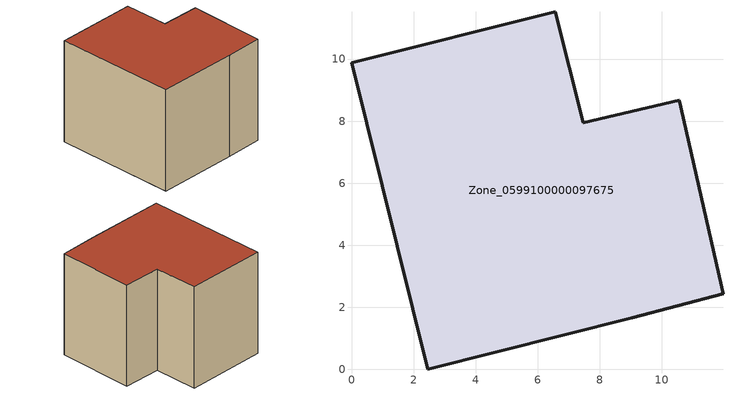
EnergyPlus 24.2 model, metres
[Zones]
Zone_0599100000097675
 floor ground (C_G): 2.46,0 0,9.88 6.56,11.53 7.46,7.95 10.56,8.67 11.97,2.44 9.05,1.66 z0
 wall outside (C_F): 0,9.88 2.46,0 9.05,1.66 11.97,2.44 10.56,8.67 7.46,7.95 6.56,11.53 0,9.88 z0:8.56
 roof outside (C_R): 11.97,2.44 10.56,8.67 7.46,7.95 6.56,11.53 0,9.88 2.46,0 9.05,1.66 z8.56
[BUILDING]
Pand.0599100000097675: North Axis=0; Terrain=City; Loads Convergence Tolerance Value=0.04; Temperature Convergence Tolerance Value=0.4; Solar Distribution=FullExterior; Maximum Number of Warmup Days=25; Minimum Number of Warmup Days=1
[Site:Location]
Rotterdam.The.Hague.AP_ZH_NLD Design_Conditions: Latitude=51.96; Longitude=4.45; Time Zone=1; Elevation=-4.5
[SITE:GROUNDTEMPERATURE:BUILDINGSURFACE]
18, 18, 18, 18, 18, 18, 18, 18, 18, 18, 18, 18
[MATERIAL] Thermal Absorptance=0.9; Solar Absorptance=0.7; Visible Absorptance=0.7
Name | Roughness | Thickness | Conductivity | Density | Specific Heat
G.TC.1965-1974 | MediumSmooth | 0.15 | 0.882353 | 540 | 1210
F.TC.1965-1974 | Rough | 0.3 | 0.697674 | 1920 | 840
R.TC.1965-1974 | MediumRough | 0.2 | 0.232558 | 1500 | 1000
[CONSTRUCTION]
C_G: G.TC.1965-1974
C_F: F.TC.1965-1974
C_R: R.TC.1965-1974
[ZONE]
Zone_0599100000097675: Type=1; Multiplier=1; Ceiling Height=Autocalculate; Volume=Autocalculate; Floor Area=autocalculate; Part of Total Floor Area=Yes
[ZONEINFILTRATION:DESIGNFLOWRATE]
Infil_Zone_0599100000097675: Zone or ZoneList or Space or SpaceList=Zone_0599100000097675; Schedule=AlwaysOn; Design Flow Rate Calculation Method=Flow/Area; Flow Rate per Floor Area=0.003; Constant Term Coefficient=1; Temperature Term Coefficient=0; Velocity Term Coefficient=0; Velocity Squared Term Coefficient=0
[HVACTEMPLATE:ZONE:IDEALLOADSAIRSYSTEM]
Zone_0599100000097675: Maximum Heating Supply Air Temperature=50; Minimum Cooling Supply Air Temperature=13; Maximum Heating Supply Air Humidity Ratio=0.0156; Minimum Cooling Supply Air Humidity Ratio=0.0077; Heating Limit=NoLimit; Cooling Limit=NoLimit; Dehumidification Control Type=ConstantSensibleHeatRatio; Cooling Sensible Heat Ratio=0.7; Dehumidification Setpoint=60; Humidification Control Type=None; Humidification Setpoint=30; Outdoor Air Method=None; Outdoor Air Flow Rate per Person=0.00944; Outdoor Air Flow Rate per Zone Floor Area=0; Outdoor Air Flow Rate per Zone=0; Demand Controlled Ventilation Type=None; Outdoor Air Economizer Type=NoEconomizer; Heat Recovery Type=None; Sensible Heat Recovery Effectiveness=0.7; Latent Heat Recovery Effectiveness=0.65
[ZONECONTROL:THERMOSTAT]
ThermostatControl_Zone_0599100000097675: Zone or ZoneList=Zone_0599100000097675; Control Type Schedule=DualSetpointControlType; Control 1=Thermostat_Zone_0599100000097675; Temperature Difference Between Cutout And Setpoint=0
[THERMOSTATSETPOINT:DUALSETPOINT]
Thermostat_Zone_0599100000097675: Heating Setpoint Temperature Schedule=HeatingSetpoint_Zone_0599100000097675; Cooling Setpoint Temperature Schedule=CoolingSetpoint_Zone_0599100000097675
[SCHEDULE:COMPACT]
HeatingSetpoint_Zone_0599100000097675: Through: 12/31, For: AllDays, Until: 24:00, 21
CoolingSetpoint_Zone_0599100000097675: Through: 12/31, For: AllDays, Until: 24:00, 24
DualSetpointControlType: Through: 12/31, For: AllDays, Until: 24:00, 4
AlwaysOn: Through: 12/31, For: AllDays, Until: 24:00, 1
